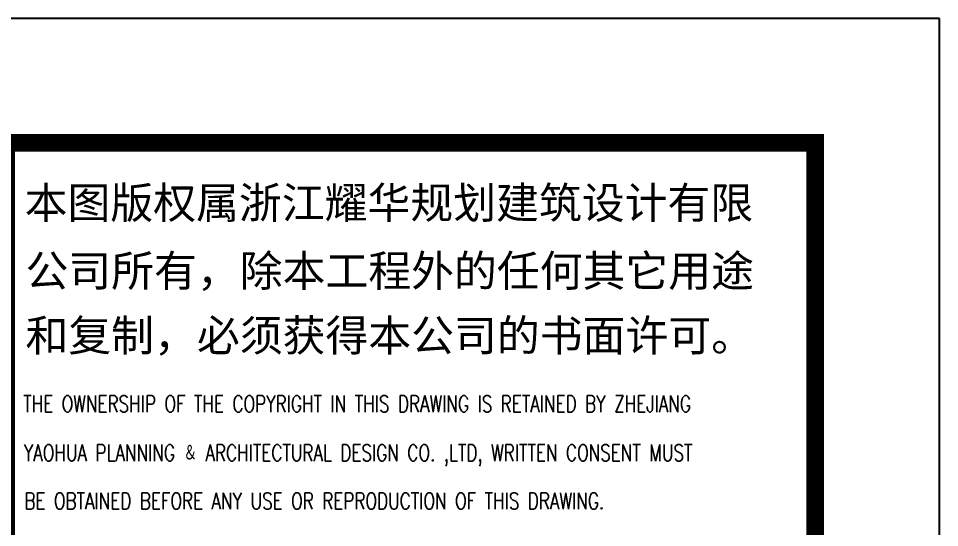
# Model space of a CAD drawing. Extents: x -138012 to 2129925, y -311560 to 0.
# Drawn here: x 649217 to 656620, y -140651 to -136560 of the extents above; entities that cross this region are included whole.
import ezdxf

# ---------------------------------------------------------------- set-up
doc = ezdxf.new("R2010")
doc.units = 0
doc.header["$LTSCALE"] = 1000
doc.header["$MEASUREMENT"] = 0
for name, color, linetype in [('PUB_TITLE', 4, 'CONTINUOUS'), ('TEXT', 7, 'CONTINUOUS'), ('图框', 4, 'CONTINUOUS')]:
    doc.layers.add(name, color=color, linetype=linetype)
doc.styles.add('iIcon2', font='')
doc.styles.add('MIMI-TKWZ', font='romanc.shx', dxfattribs={"width": 0.75, "oblique": 15, "bigfont": 'bigfont.shx'})
doc.styles.get('iIcon2').set_extended_font_data('SimSun')

# ---------------------------------------------------------------- blocks, each defined once
blk = doc.blocks.new('564563')
at = {"layer": '图框', "const_width": 140}
blk.add_lwpolyline([(196066.8, -136041.4), (189566.8, -136041.4), (189566.8, -193441.4), (196066.8, -193441.4)], close=True, dxfattribs=at)
at = {"layer": '图框', "style": 'iIcon2'}
for s, p in [('本图版权属浙江耀华规划建筑设计有限', (189713.7, -136649.1)), ('公司所有，除本工程外的任何其它用途', (189720.3, -137195.6)), ('和复制，必须获得本公司的书面许可。', (189720.3, -137715.1))]:
    blk.add_text(s, height=252.5, dxfattribs=at).set_placement(p)
at = {"layer": '图框', "style": 'MIMI-TKWZ', "width": 0.75}
for s, p in [('THE OWNERSHIP OF THE COPYRIGHT IN THIS DRAWING IS RETAINED BY ZHEJIANG ', (189702.2, -138204.2)), ('YAOHUA PLANNING \\M+18195 ARCHITECTURAL DESIGN CO. ,LTD, WRITTEN CONSENT MUST', (189707, -138597.7)), (' BE OBTAINED BEFORE ANY USE OR REPRODUCTION OF THIS DRAWING.', (189644.1, -138984.5))]:
    blk.add_text(s, height=131.792, dxfattribs=at).set_placement(p)

msp = doc.modelspace()

# ---------------------------------------------------------------- linework, layer by layer
at = {"layer": 'PUB_TITLE'}
msp.add_lwpolyline([(530519.739, -195959.99), (656619.739, -195959.99), (656619.739, -136559.99), (530519.739, -136559.99)], close=True, dxfattribs=at)
at = {"layer": 'PUB_TITLE', "const_width": 100}
msp.add_lwpolyline([(533019.739, -194959.99), (655619.739, -194959.99), (655619.739, -137559.99), (533019.739, -137559.99)], close=True, dxfattribs=at)

# ---------------------------------------------------------------- block references
at = {"layer": 'TEXT'}
msp.add_blockref('564563', (459552.956, -1518.542), dxfattribs=at)

doc.saveas('drawing.dxf')
